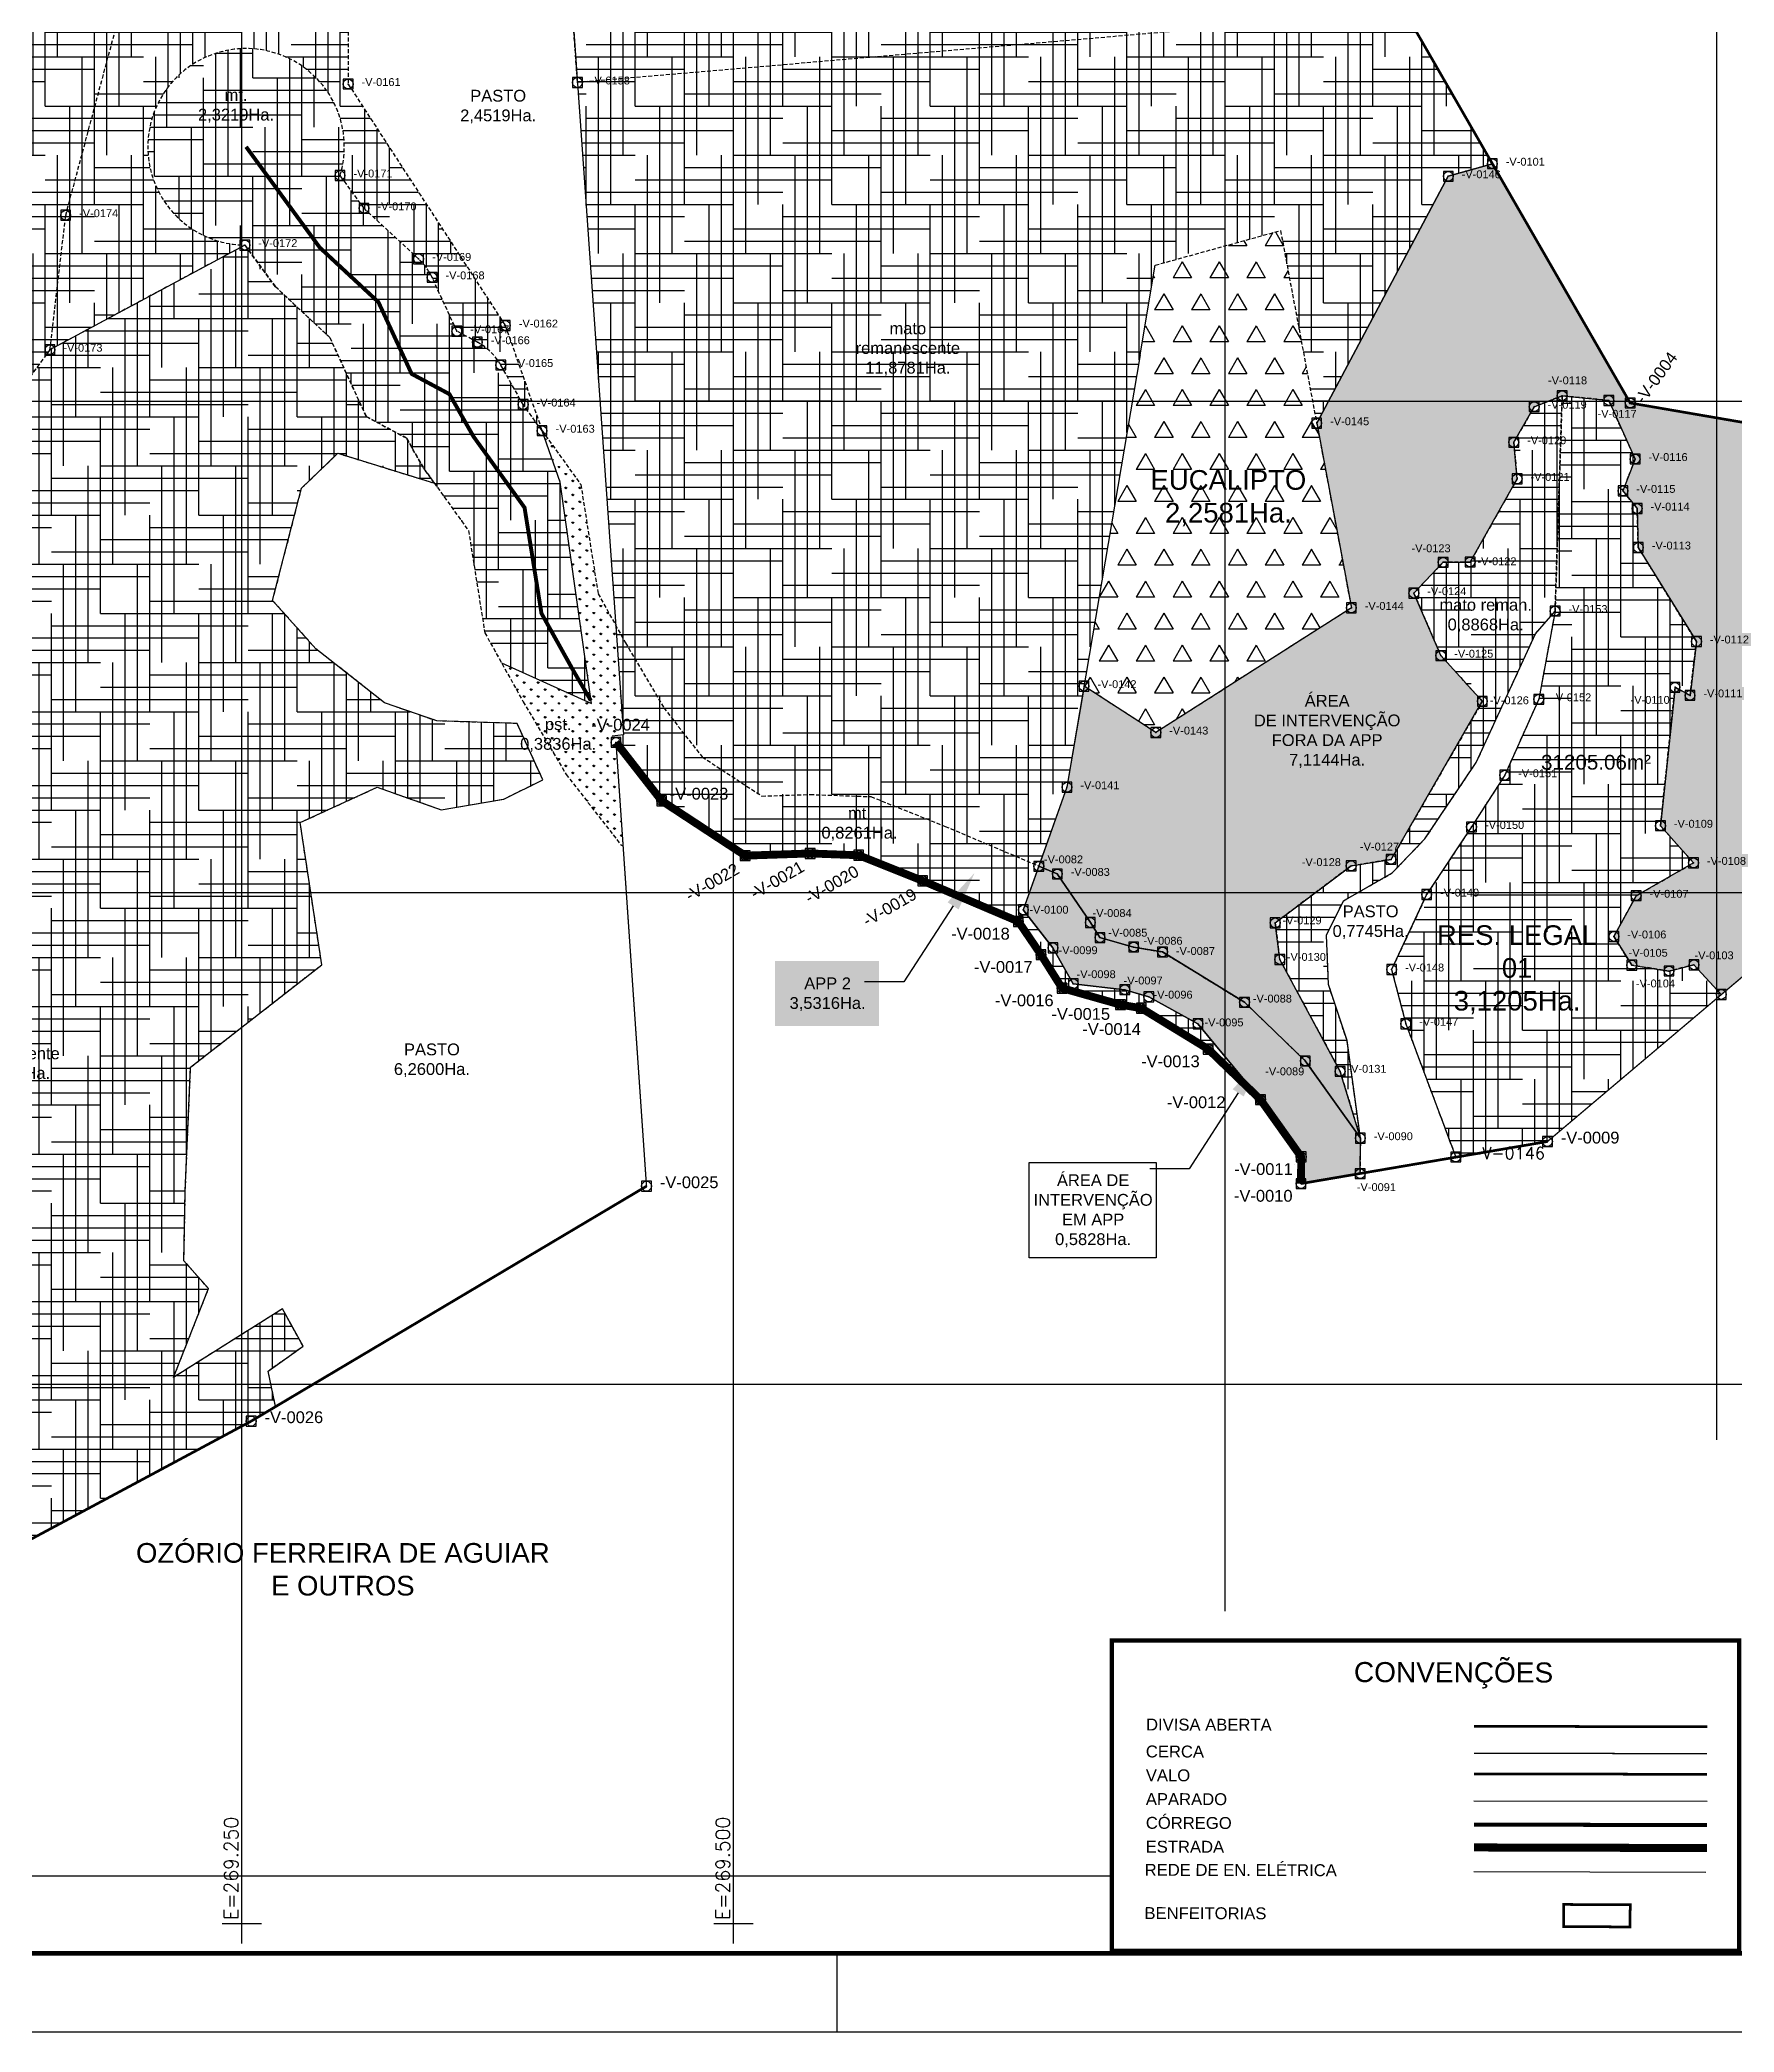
# Model space of a CAD drawing. Extents: x 268713 to 273051, y 7697670 to 7699350.
# Drawn here: x 269147 to 270009, y 7697670 to 7698684 of the extents above; entities that cross this region are included whole.
import ezdxf
from ezdxf.enums import TextEntityAlignment as Align

# ---------------------------------------------------------------- set-up
doc = ezdxf.new("R2010")
doc.units = 0
doc.header["$LTSCALE"] = 40
doc.header["$MEASUREMENT"] = 0
doc.header["$PDMODE"] = 96
doc.header["$PDSIZE"] = 5
doc.linetypes.add('HIDDEN', pattern=[0.375, 0.25, -0.125])
doc.linetypes.add('PHANTOM2', pattern=[1.25, 0.625, -0.125, 0.125, -0.125, 0.125, -0.125])
for name, color, linetype in [('01-FOLHA', 1, 'Continuous'), ('05-SELO', 7, 'Continuous'), ('divi', 7, 'Continuous'), ('ESTRDA', 41, 'Continuous'), ('GRADE', 7, 'Continuous'), ('GRADE-EIXO', 9, 'Continuous'), ('PRENCHIMENTO', 254, 'Continuous'), ('PT_TIPO-V', 7, 'Continuous'), ('REDE ELET.', 2, 'Continuous'), ('TRACKLOGS', 7, 'Continuous')]:
    doc.layers.add(name, color=color, linetype=linetype)
doc.layers.add('pena 02', color=1, linetype='Continuous', lineweight=25)
doc.layers.add('pena 04', color=5, linetype='Continuous', lineweight=50)
doc.styles.add('ARIAL', font='arial.ttf')
doc.styles.add('COMPLEX', font='arial.ttf', dxfattribs={"oblique": 9})
doc.styles.add('ROMANS', font='romans.shx')
doc.styles.get("Standard").update_dxf_attribs({"font": 'arial.ttf'})
doc.styles.add('style1', font='arial.ttf')
doc.linetypes.add('AA-TRANS', pattern='A,3,["/",Standard,S=0.2,R=0,X=0,Y=0],-0.133333,["|",Standard,S=0.2,R=0,X=0,Y=0],-1e-05,["|",Standard,S=0.2,R=0,X=0,Y=-0.2],-1e-05,["/",Standard,S=0.2,R=0,X=0,Y=-0.2],-0.133333', length=3.266686)
doc.linetypes.add('CERCA', pattern='A,12.7,-4,["X",Standard,S=2,R=0,X=-2,Y=-1],-4', length=20.7)
doc.linetypes.add('ZIGZAG', pattern='A,0.0001,-0.2,[131,ltypeshp.shx,S=0.2,R=0,X=-0.2,Y=0],-0.4,[131,ltypeshp.shx,S=0.2,R=180,X=0.2,Y=0],-0.2', length=0.8001)

# ---------------------------------------------------------------- blocks, each defined once
blk = doc.blocks.new('A2')
at = {"color": 9}
blk.add_line((210, 10), (210, 0), dxfattribs=at)
blk.add_lwpolyline([(0, 0), (0, 420), (594, 420), (594, 0)], close=True, dxfattribs=at)
at = {"color": 7, "const_width": 0.6}
blk.add_lwpolyline([(25, 10), (25, 410), (584, 410), (584, 10)], close=True, dxfattribs=at)
blk = doc.blocks.new('BL-GRADEI')
at = {"layer": 'GRADE', "color": 8}
for p, q in [((-2.5, 0), (2.5, 0)), ((0, -2.5), (0, 2.5))]:
    blk.add_line(p, q, dxfattribs=at)
at = {"layer": 'GRADE', "color": 8, "style": 'ROMANS'}
blk.add_attdef('E-N', (0.5, 0.5), '', height=1.75, dxfattribs=at)

msp = doc.modelspace()

# ---------------------------------------------------------------- hatches: boundary and pattern name
at = {"layer": 'PRENCHIMENTO', "linetype": 'Continuous', "ltscale": 50}
h = msp.add_hatch(dxfattribs=at)
h.set_pattern_fill('HOUND', color=1, scale=100)
h.paths.add_polyline_path([(269454.9, 7698853.3), (269480.4, 7698900.1), (269538, 7698932.3), (269579.7, 7698952.4), (269626.2, 7698956.1), (269677.8, 7698942.7), (269696.5, 7698949.4), (269653.8, 7699023.5), (269611.1, 7699018.1), (269579.5, 7699025.6), (269553.9, 7699023.4), (269520.5, 7699001.3), (269470.8, 7698971.1), (269411.1, 7698950.1), (269393.4, 7698939.7), (269361.8, 7698899.3), (269329.7, 7698875), (269311.3, 7698867.8), (269258.3, 7698845.1), (269222.9, 7698823.6), (269190.1, 7698803.5), (269145.4, 7698758.6), (269126.7, 7698733.7), (269116.6, 7698707.2), (269113, 7698690.6), (269112.8, 7698658), (269110.3, 7698639.1), (269110.3, 7698612.5), (269105.7, 7698585.2), (269101.4, 7698563.3), (269087.6, 7698509.1), (269075.4, 7698480.7), (269064.4, 7698451.7), (269062.3, 7698430.9), (269062.6, 7698424.5), (269086, 7698436.2), (269152.4, 7698526.1), (269160.4, 7698594.5), (269186.2, 7698690.8), (269222.1, 7698746.8), (269242.5, 7698778.4), (269350.5, 7698808.1), (269416.9, 7698830.6)])
h = msp.add_hatch(dxfattribs=at)
h.set_pattern_fill('HOUND', color=94, scale=100)
h.paths.add_polyline_path([(269696.5, 7698949.4), (269677.8, 7698942.7), (269626.2, 7698956.1), (269579.7, 7698952.4), (269538, 7698932.3), (269480.4, 7698900.1), (269454.9, 7698853.3), (269416.9, 7698830.6), (269350.5, 7698808.1), (269242.5, 7698778.4), (269222.1, 7698746.8), (269186.2, 7698690.8), (269160.4, 7698594.5), (269152.4, 7698526.1), (269251.5, 7698579.3, -3), (269299.9, 7698614.7), (269312.1, 7698598), (269339.8, 7698572.3, -0.097945), (269346.7, 7698562.9), (269359.3, 7698535.5), (269369.7, 7698529.9, -0.141083), (269381.6, 7698518.3), (269393, 7698498.2), (269402.6, 7698484.9), (269383.9, 7698538.4), (269304, 7698661.2), (269303.9, 7698732.9), (269411.6, 7698789), (269420.6, 7698662), (269841.2, 7698698)])
h.paths.add_polyline_path([(269471.7, 7698786.4), (269592.4, 7698786.4), (269592.4, 7698840.4), (269471.7, 7698840.4)], flags=24)
h.paths.add_polyline_path([(269585.5, 7698950.3), (269607.4, 7698950.3), (269607.4, 7698956.5), (269585.5, 7698956.5)], flags=9)
h.paths.add_polyline_path([(269543.8, 7698930.2), (269565.8, 7698930.2), (269565.8, 7698936.3), (269543.8, 7698936.3)], flags=24)
h.paths.add_polyline_path([(269486.2, 7698898), (269508.1, 7698898), (269508.1, 7698904.1), (269486.2, 7698904.1)], flags=24)
h.paths.add_polyline_path([(269460.7, 7698851.2), (269482.7, 7698851.2), (269482.7, 7698857.3), (269460.7, 7698857.3)], flags=24)
h.paths.add_polyline_path([(269422.7, 7698828.5), (269444.7, 7698828.5), (269444.7, 7698834.6), (269422.7, 7698834.6)], flags=24)
h.paths.add_polyline_path([(269356.2, 7698806), (269378.2, 7698806), (269378.2, 7698812.2), (269356.2, 7698812.2)], flags=24)
h.paths.add_polyline_path([(269248.3, 7698776.3), (269270.2, 7698776.3), (269270.2, 7698782.4), (269248.3, 7698782.4)], flags=24)
h.paths.add_polyline_path([(269227.9, 7698744.7), (269249.9, 7698744.7), (269249.9, 7698750.9), (269227.9, 7698750.9)], flags=24)
h.paths.add_polyline_path([(269192, 7698688.7), (269213.9, 7698688.7), (269213.9, 7698694.8), (269192, 7698694.8)], flags=24)
h.paths.add_polyline_path([(269166.1, 7698592.5), (269188.1, 7698592.5), (269188.1, 7698598.6), (269166.1, 7698598.6)], flags=24)
h.paths.add_polyline_path([(269305.7, 7698612.6), (269327.6, 7698612.6), (269327.6, 7698618.7), (269305.7, 7698618.7)], flags=24)
h.paths.add_polyline_path([(269317.9, 7698595.9), (269339.8, 7698595.9), (269339.8, 7698602.1), (269317.9, 7698602.1)], flags=24)
h.paths.add_polyline_path([(269345.6, 7698570.2), (269367.6, 7698570.2), (269367.6, 7698576.3), (269345.6, 7698576.3)], flags=24)
h.paths.add_polyline_path([(269352.5, 7698560.8), (269374.4, 7698560.8), (269374.4, 7698566.9), (269352.5, 7698566.9)], flags=24)
h.paths.add_polyline_path([(269365.1, 7698533.4), (269387, 7698533.4), (269387, 7698539.5), (269365.1, 7698539.5)], flags=24)
h.paths.add_polyline_path([(269375.5, 7698527.8), (269397.4, 7698527.8), (269397.4, 7698534), (269375.5, 7698534)], flags=24)
h.paths.add_polyline_path([(269387.4, 7698516.2), (269409.3, 7698516.2), (269409.3, 7698522.4), (269387.4, 7698522.4)], flags=24)
h.paths.add_polyline_path([(269417.4, 7698787), (269439.3, 7698787), (269439.3, 7698793.1), (269417.4, 7698793.1)], flags=24)
h.paths.add_polyline_path([(269426.3, 7698659.9), (269448.3, 7698659.9), (269448.3, 7698666), (269426.3, 7698666)], flags=25)
h.paths.add_polyline_path([(269683.6, 7698940.6), (269705.5, 7698940.6), (269705.5, 7698946.7), (269683.6, 7698946.7)], flags=24)
h = msp.add_hatch(dxfattribs=at)
h.set_pattern_fill('HOUND', color=70, scale=100)
h.paths.add_polyline_path([(269863.4, 7698614.3), (269885.8, 7698620.7), (269841.3, 7698698), (269420.6, 7698662), (269440.1, 7698385.8), (269445, 7698377), (269464.5, 7698344), (269484, 7698319), (269514.4, 7698299.1), (269538.9, 7698299.9), (269569.8, 7698298.8), (269607.6, 7698283.7), (269655.2, 7698263.4), (269669.5, 7698303.6), (269706.7, 7698523.5), (269714.4, 7698569.1), (269778.1, 7698586.7), (269796.5, 7698488.7)])
h.paths.add_polyline_path([(269560.4, 7698510.7), (269616.6, 7698510.7), (269616.6, 7698543.1), (269560.4, 7698543.1)], flags=24)
h.paths.add_polyline_path([(269426.3, 7698659.9), (269448.3, 7698659.9), (269448.3, 7698666), (269426.3, 7698666)], flags=24)
h.paths.add_polyline_path([(269869.2, 7698612.2), (269891.1, 7698612.2), (269891.1, 7698618.3), (269869.2, 7698618.3)], flags=9)
h.paths.add_polyline_path([(269445.5, 7698323.7), (269478.4, 7698323.7), (269478.4, 7698332.9), (269445.5, 7698332.9)], flags=25)
h = msp.add_hatch(dxfattribs=at)
h.set_pattern_fill('HOUND', color=1, scale=100)
h.set_pattern_definition([(0, (805.512, 114.3086), (25, 6.25), [100, -50]), (90, (805.512, 114.3086), (-6.25, -25), [100, -50])])
h.paths.add_polyline_path([(269251.5, 7698579.3), (269267.1, 7698558), (269294.7, 7698532.3), (269313.2, 7698492.1), (269333.7, 7698481.1), (269342.4, 7698465.8), (269365.2, 7698434.1), (269373.5, 7698382.1), (269382, 7698366.8), (269427.7, 7698346.1), (269411.8, 7698458.7), (269402.6, 7698484.9), (269393, 7698498.2), (269381.6, 7698518.3, 0.141083), (269369.7, 7698529.9), (269359.3, 7698535.5), (269346.7, 7698562.9, 0.097945), (269339.8, 7698572.3), (269312.1, 7698598), (269299.9, 7698614.7, 3)])
h.paths.add_polyline_path([(269226.4, 7698639.4), (269268, 7698639.4), (269268, 7698661.8), (269226.4, 7698661.8)], flags=24)
h.paths.add_polyline_path([(269257.3, 7698577.2), (269279.2, 7698577.2), (269279.2, 7698583.3), (269257.3, 7698583.3)], flags=24)
h = msp.add_hatch(color=253, dxfattribs=at)
h.dxf.hatch_style = 1
h.paths.add_polyline_path([(270029.7, 7698486.3), (269955.9, 7698499), (269885.8, 7698620.7), (269863.4, 7698614.3), (269796.5, 7698488.7), (269814.1, 7698394.8), (269714.7, 7698331.4), (269678.2, 7698355), (269669.5, 7698303.6), (269655.2, 7698263.4), (269664.6, 7698259.5), (269681.4, 7698234.8), (269686.3, 7698227.1), (269703.4, 7698222.3), (269718.1, 7698219.8), (269759.8, 7698194.2), (269790.7, 7698164.4), (269818.7, 7698125.1), (269808.4, 7698159.1), (269777.7, 7698216), (269775.4, 7698234.6), (269814, 7698263.6), (269834.3, 7698266.9), (269880.7, 7698347.3), (269859.6, 7698370.5), (269845.9, 7698402.3), (269860.8, 7698418), (269874.5, 7698418.1), (269898.4, 7698460.4), (269896.7, 7698479), (269907.1, 7698497.1), (269921.3, 7698502.7), (269945, 7698500.3), (269958.4, 7698470.5), (269952.2, 7698454.3), (269959.4, 7698445.3), (269960, 7698425.5), (269989.6, 7698377.7), (269986.3, 7698350.3), (269978.7, 7698354.4), (269971.3, 7698284), (269988.1, 7698265.1), (269958.9, 7698248.4), (269947.6, 7698227.7), (269956.7, 7698213.1), (269975.6, 7698210.1), (269988.3, 7698213.3), (270002.2, 7698198.2), (270081.1, 7698264.8), (270056.6, 7698322.9), (270091, 7698360)])
h.paths.add_polyline_path([(269790.7, 7698164.4), (269759.8, 7698194.2), (269718.1, 7698219.8), (269703.4, 7698222.3), (269686.3, 7698227.1), (269681.4, 7698234.8), (269664.6, 7698259.5), (269655.2, 7698263.4), (269647.3, 7698241.2), (269662.4, 7698221.9), (269672.7, 7698203.6), (269698.9, 7698200.6), (269711.1, 7698197), (269736.1, 7698183.3), (269767.9, 7698144.7), (269788.6, 7698115.6), (269788.5, 7698102), (269818.6, 7698107.1), (269818.7, 7698125.1)])
h = msp.add_hatch(dxfattribs=at)
h.set_pattern_fill('TRIANG', color=70, scale=50, angle=180)
h.paths.add_polyline_path([(269778.1, 7698586.7), (269714.4, 7698569.1), (269706.7, 7698523.5), (269678.2, 7698355), (269714.7, 7698331.4), (269814.1, 7698394.8)])
h.paths.add_polyline_path([(269709.2, 7698432.7), (269793.4, 7698432.7), (269793.4, 7698470), (269709.2, 7698470)], flags=24)
h.paths.add_polyline_path([(269684, 7698352.9), (269705.9, 7698352.9), (269705.9, 7698359), (269684, 7698359)], flags=24)
h = msp.add_hatch(dxfattribs=at)
h.set_pattern_fill('HOUND', color=70, scale=100)
h.set_pattern_definition([(0, (28.0855, 1841.984), (25, 6.25), [100, -50]), (90, (28.0855, 1841.984), (-6.25, -25), [100, -50])])
h.paths.add_polyline_path([(269318.8, 7698303.6), (269351.3, 7698292.1), (269383.1, 7698297.5), (269403, 7698307.4), (269389.9, 7698336), (269349.1, 7698337.3), (269322.5, 7698346.5), (269287.6, 7698374), (269265.6, 7698398.6), (269280.3, 7698455.6), (269298.8, 7698473.4), (269347.9, 7698458.2), (269342.4, 7698465.8), (269333.7, 7698481.1), (269313.2, 7698492.1), (269294.7, 7698532.3), (269267.1, 7698558), (269251.5, 7698579.3), (269152.4, 7698526.1), (269086, 7698436.2), (269062.6, 7698424.5), (269063.6, 7698404.4), (269063.6, 7698365.3), (269063.8, 7698328.3), (269034.3, 7698281.8), (268987.8, 7698237.8), (269038, 7698176.6), (269031.3, 7698159.7), (269002.3, 7698114.6), (268945.9, 7698061.3), (268907.1, 7698024.4), (268874.1, 7697998.6), (268890.4, 7697989.2), (268904.8, 7697979.8), (268915, 7697970.3), (268919.5, 7697969.8), (268933.9, 7697968.2), (268957.7, 7697960.8), (268968, 7697951.2), (268973, 7697950.1), (268974.3, 7697950.3), (268991.8, 7697953.4), (269015.4, 7697939.9), (269020.3, 7697926.1), (269024.5, 7697925.1), (269039.1, 7697918.7), (269048.8, 7697910.6), (269057.6, 7697905), (269067.3, 7697896.8), (269076.9, 7697885.9), (269254.7, 7697981.2), (269267.1, 7697988.6), (269263.3, 7698006.7), (269281.1, 7698019.3), (269270.6, 7698038.3), (269215.2, 7698003.4), (269233, 7698048.6), (269220.5, 7698062.8), (269221.2, 7698098.3), (269223.9, 7698161.2), (269290.6, 7698213.3), (269279.6, 7698285.6)])
h.paths.add_polyline_path([(269101.7, 7698149.1), (269157.8, 7698149.1), (269157.8, 7698181.4), (269101.7, 7698181.4)], flags=24)
h.paths.add_polyline_path([(269158.2, 7698524), (269180.1, 7698524), (269180.1, 7698530.1), (269158.2, 7698530.1)], flags=24)
h = msp.add_hatch(dxfattribs=at)
h.set_pattern_fill('HOUND', color=70, scale=100)
h.paths.add_polyline_path([(269921.3, 7698502.7), (269907.1, 7698497.1), (269896.7, 7698479), (269898.4, 7698460.4), (269874.5, 7698418.1), (269860.8, 7698418), (269845.9, 7698402.3), (269859.6, 7698370.5), (269880.7, 7698347.3), (269834.3, 7698266.9), (269814, 7698263.6), (269775.4, 7698234.6), (269777.7, 7698216), (269808.4, 7698159.1), (269818.7, 7698125.1), (269811.9, 7698174.7), (269802.5, 7698203.2), (269801.5, 7698228.4), (269810.1, 7698245.8), (269834.9, 7698260), (269851.5, 7698277.3), (269877.6, 7698316.2), (269907.7, 7698381.6), (269917.7, 7698393.2)])
h.paths.add_polyline_path([(269780.3, 7698214.2), (269802.2, 7698214.2), (269802.2, 7698220.3), (269780.3, 7698220.3)], flags=24)
h.paths.add_polyline_path([(269778.1, 7698232.8), (269800, 7698232.8), (269800, 7698238.9), (269778.1, 7698238.9)], flags=24)
h.paths.add_polyline_path([(269818.6, 7698270.9), (269840.5, 7698270.9), (269840.5, 7698277), (269818.6, 7698277)], flags=25)
h.paths.add_polyline_path([(269886.5, 7698345.2), (269908.4, 7698345.2), (269908.4, 7698351.3), (269886.5, 7698351.3)], flags=24)
h.paths.add_polyline_path([(269865.3, 7698368.5), (269887.3, 7698368.5), (269887.3, 7698374.6), (269865.3, 7698374.6)], flags=24)
h.paths.add_polyline_path([(269851.7, 7698400.2), (269873.6, 7698400.2), (269873.6, 7698406.3), (269851.7, 7698406.3)], flags=24)
h.paths.add_polyline_path([(269866.6, 7698415.9), (269888.5, 7698415.9), (269888.5, 7698422), (269866.6, 7698422)], flags=24)
h.paths.add_polyline_path([(269880.3, 7698416), (269902.2, 7698416), (269902.2, 7698422.1), (269880.3, 7698422.1)], flags=24)
h.paths.add_polyline_path([(269904.2, 7698458.3), (269926.1, 7698458.3), (269926.1, 7698464.5), (269904.2, 7698464.5)], flags=9)
h.paths.add_polyline_path([(269902.5, 7698476.9), (269924.4, 7698476.9), (269924.4, 7698483), (269902.5, 7698483)], flags=9)
h.paths.add_polyline_path([(269912.9, 7698495), (269934.8, 7698495), (269934.8, 7698501.1), (269912.9, 7698501.1)], flags=9)
h.paths.add_polyline_path([(269857.4, 7698380.1), (269907.5, 7698380.1), (269907.5, 7698402.4), (269857.4, 7698402.4)], flags=24)
h = msp.add_hatch(dxfattribs=at)
h.set_pattern_fill('HOUND', color=94, scale=100)
h.set_pattern_definition([(0, (-498.84, 980.1017), (25, 6.25), [100, -50]), (90, (-498.84, 980.1017), (-6.25, -25), [100, -50])])
h.paths.add_polyline_path([(269978.7, 7698354.4), (269986.3, 7698350.3), (269989.6, 7698377.7), (269960, 7698425.5), (269959.4, 7698445.3), (269952.2, 7698454.3), (269958.4, 7698470.5), (269945, 7698500.3), (269921.3, 7698502.7), (269917.7, 7698393.2), (269909.4, 7698348.3), (269892.1, 7698309.7), (269875.2, 7698283.4), (269852.4, 7698249), (269834.6, 7698210.9), (269841.8, 7698183.3), (269867.2, 7698115.5), (269913.8, 7698123.4), (270002.2, 7698198.2), (269988.3, 7698213.3), (269975.6, 7698210.1), (269956.7, 7698213.1), (269947.6, 7698227.7), (269958.9, 7698248.4), (269988.1, 7698265.1), (269971.3, 7698284)])
h.paths.add_polyline_path([(269854.8, 7698184.5), (269941.4, 7698184.5), (269941.4, 7698238.6), (269854.8, 7698238.6)], flags=24)
h.paths.add_polyline_path([(269923.5, 7698391.1), (269945.4, 7698391.1), (269945.4, 7698397.3), (269923.5, 7698397.3)], flags=24)
h.paths.add_polyline_path([(269915.2, 7698346.2), (269937.1, 7698346.2), (269937.1, 7698352.4), (269915.2, 7698352.4)], flags=24)
h.paths.add_polyline_path([(269897.9, 7698307.7), (269919.8, 7698307.7), (269919.8, 7698313.8), (269897.9, 7698313.8)], flags=24)
h.paths.add_polyline_path([(269881, 7698281.4), (269903, 7698281.4), (269903, 7698287.5), (269881, 7698287.5)], flags=24)
h.paths.add_polyline_path([(269858.2, 7698246.9), (269880.1, 7698246.9), (269880.1, 7698253), (269858.2, 7698253)], flags=24)
h.paths.add_polyline_path([(269840.4, 7698208.8), (269862.3, 7698208.8), (269862.3, 7698214.9), (269840.4, 7698214.9)], flags=24)
h.paths.add_polyline_path([(269847.6, 7698181.2), (269869.5, 7698181.2), (269869.5, 7698187.3), (269847.6, 7698187.3)], flags=24)
h.paths.add_polyline_path([(269873.6, 7698113), (269917.5, 7698113), (269917.5, 7698122), (269873.6, 7698122)], flags=9)
h.paths.add_polyline_path([(269904.2, 7698458.3), (269926.1, 7698458.3), (269926.1, 7698464.5), (269904.2, 7698464.5)], flags=25)
h.paths.add_polyline_path([(269902.5, 7698476.9), (269924.4, 7698476.9), (269924.4, 7698483), (269902.5, 7698483)], flags=25)
h.paths.add_polyline_path([(269912.9, 7698495), (269934.8, 7698495), (269934.8, 7698501.1), (269912.9, 7698501.1)], flags=25)
h.paths.add_polyline_path([(269938.3, 7698490.4), (269960.2, 7698490.4), (269960.2, 7698496.6), (269938.3, 7698496.6)], flags=24)
h.paths.add_polyline_path([(269955.1, 7698344.9), (269977, 7698344.9), (269977, 7698351), (269955.1, 7698351)], flags=24)
h.paths.add_polyline_path([(269957.7, 7698200.7), (269979.7, 7698200.7), (269979.7, 7698206.8), (269957.7, 7698206.8)], flags=24)
h = msp.add_hatch(dxfattribs=at)
h.set_pattern_fill('GRASS', color=1, scale=5)
h.set_pattern_definition([(90, (0, 0), (-3.535533905, 3.535533905), [0.9375, -6.133567815]), (45, (0, 0), (-3.535533906, 3.535533906), [0.9375, -4.0625]), (135, (0, 0), (-3.535533906, -3.535533906), [0.9375, -4.0625])])
h.paths.add_polyline_path([(269440.1, 7698385.8), (269431.1, 7698402), (269422.3, 7698457.5), (269402.6, 7698484.9), (269411.8, 7698458.7), (269427.7, 7698346.1), (269382, 7698366.8), (269393, 7698347.1), (269414.9, 7698310.1), (269442.7, 7698274.3), (269443.9, 7698273.6), (269440.2, 7698326.4), (269439.7, 7698327.1), (269438.2, 7698329.6), (269444, 7698330.2)])
h.paths.add_polyline_path([(269390.1, 7698319.4), (269431.8, 7698319.4), (269431.8, 7698341.8), (269390.1, 7698341.8)], flags=25)
h.paths.add_polyline_path([(269426.1, 7698330.8), (269458.9, 7698330.8), (269458.9, 7698339.9), (269426.1, 7698339.9)], flags=9)
at = {"layer": 'PRENCHIMENTO', "linetype": 'HIDDEN', "ltscale": 50}
h = msp.add_hatch(dxfattribs=at)
h.set_pattern_fill('HOUND', color=1, scale=100)
h.paths.add_polyline_path([(269607.6, 7698283.7), (269569.8, 7698298.8), (269538.9, 7698299.9), (269514.4, 7698299.1), (269484, 7698319), (269464.5, 7698344), (269445, 7698377), (269440.1, 7698385.8), (269444, 7698330.2), (269438.2, 7698329.6), (269439.7, 7698327.1), (269463.4, 7698296.7), (269505.9, 7698268.8), (269538.9, 7698269.9), (269563.6, 7698269), (269596.1, 7698256), (269644.8, 7698235.3), (269656.3, 7698218.4), (269667, 7698201.4), (269696.7, 7698193), (269707.3, 7698191.2), (269741.3, 7698170.4), (269767.9, 7698144.7), (269736.1, 7698183.3), (269711.1, 7698197), (269698.9, 7698200.6), (269672.7, 7698203.6), (269662.4, 7698221.9), (269647.3, 7698241.2), (269655.2, 7698263.4)])
h.paths.add_polyline_path([(269543.3, 7698274.2), (269585, 7698274.2), (269585, 7698296.6), (269543.3, 7698296.6)], flags=24)
h.paths.add_polyline_path([(269426.1, 7698330.8), (269458.9, 7698330.8), (269458.9, 7698339.9), (269426.1, 7698339.9)], flags=9)
h.paths.add_polyline_path([(269465.9, 7698295.7), (269498.8, 7698295.7), (269498.8, 7698304.9), (269465.9, 7698304.9)], flags=24)
h = msp.add_hatch(color=8, dxfattribs=at)
h.dxf.hatch_style = 1
h.paths.add_polyline_path([(269521.1, 7698182.1), (269574, 7698182.1), (269574, 7698215.2), (269521.1, 7698215.2)])

# ---------------------------------------------------------------- linework, layer by layer
at = {"color": 9, "linetype": 'Continuous', "ltscale": 50}
msp.add_line((269299.9, 7698614.7), (269299.9, 7698614.7), dxfattribs=at)
at = {"color": 5, "linetype": 'HIDDEN', "const_width": 1.36}
for points in [[(270029.7, 7698486.3), (269955.9, 7698499), (269653.8, 7699023.5)], [(269788.5, 7698102), (269913.8, 7698123.4)], [(269455.7, 7698100.7), (269254.7, 7697981.2), (269049.8, 7697871.3)], [(269876.5, 7697826), (269995.1, 7697825.8)]]:
    msp.add_lwpolyline(points, dxfattribs=at)
at = {"color": 9, "linetype": 'Continuous', "ltscale": 50}
for points in [[(269885.8, 7698620.7), (269863.4, 7698614.3), (269796.5, 7698488.7), (269814.1, 7698394.8), (269714.7, 7698331.4), (269678.2, 7698355), (269669.5, 7698303.6), (269655.2, 7698263.4), (269664.6, 7698259.5), (269681.4, 7698234.8), (269686.3, 7698227.1), (269703.4, 7698222.3), (269718.1, 7698219.8), (269759.8, 7698194.2), (269790.7, 7698164.4), (269818.7, 7698125.1), (269808.4, 7698159.1), (269777.7, 7698216), (269775.4, 7698234.6), (269814, 7698263.6), (269834.3, 7698266.9), (269880.7, 7698347.3), (269859.6, 7698370.5), (269845.9, 7698402.3), (269860.8, 7698418), (269874.5, 7698418.1), (269898.4, 7698460.4), (269896.7, 7698479), (269907.1, 7698497.1), (269921.3, 7698502.7), (269945, 7698500.3), (269958.4, 7698470.5), (269952.2, 7698454.3), (269959.4, 7698445.3), (269960, 7698425.5), (269989.6, 7698377.7), (269986.3, 7698350.3), (269978.7, 7698354.4), (269971.3, 7698284), (269988.1, 7698265.1), (269958.9, 7698248.4), (269947.6, 7698227.7), (269956.7, 7698213.1), (269975.6, 7698210.1), (269988.3, 7698213.3), (270002.2, 7698198.2)], [(269790.7, 7698164.4), (269759.8, 7698194.2), (269718.1, 7698219.8), (269703.4, 7698222.3), (269686.3, 7698227.1), (269681.4, 7698234.8), (269664.6, 7698259.5), (269655.2, 7698263.4), (269647.3, 7698241.2), (269662.4, 7698221.9), (269672.7, 7698203.6), (269698.9, 7698200.6), (269711.1, 7698197), (269736.1, 7698183.3), (269767.9, 7698144.7)], [(269818.6, 7698107.1), (269818.7, 7698125.1), (269790.7, 7698164.4)]]:
    msp.add_lwpolyline(points, dxfattribs=at)
at = {"color": 2, "linetype": 'Continuous', "ltscale": 50}
msp.add_lwpolyline([(269251.5, 7698579.3), (269152.4, 7698526.1)], dxfattribs=at)
at = {"color": 70, "linetype": 'Continuous', "ltscale": 50}
msp.add_lwpolyline([(269706.7, 7698523.5), (269714.4, 7698569.1)], dxfattribs=at)
at = {"linetype": 'Continuous'}
for points in [[(269706.7, 7698523.5), (269669.5, 7698303.6), (269647.3, 7698241.2)], [(269785.4, 7698111.6), (269785.4, 7698111.6)]]:
    msp.add_lwpolyline(points, dxfattribs=at)
at = {"color": 3, "linetype": 'Continuous', "ltscale": 50}
for points in [[(269382, 7698366.8), (269427.7, 7698346.1), (269411.8, 7698458.7), (269402.6, 7698484.9)], [(269267.1, 7697988.6), (269263.3, 7698006.7), (269281.1, 7698019.3), (269270.6, 7698038.3), (269215.2, 7698003.4), (269233, 7698048.6), (269220.5, 7698062.8), (269221.2, 7698098.3), (269223.9, 7698161.2), (269290.6, 7698213.3), (269279.6, 7698285.6), (269318.8, 7698303.6), (269351.3, 7698292.1), (269383.1, 7698297.5), (269403, 7698307.4), (269389.9, 7698336), (269349.1, 7698337.3), (269322.5, 7698346.5), (269287.6, 7698374), (269265.6, 7698398.6), (269280.3, 7698455.6), (269298.8, 7698473.4), (269347.9, 7698458.2)]]:
    msp.add_lwpolyline(points, dxfattribs=at)
at = {"linetype": 'Continuous', "ltscale": 50}
for points in [[(269611.6, 7698243.2), (269586.6, 7698204.7), (269566.6, 7698204.7)], [(269756.6, 7698148.2), (269731.7, 7698109.6), (269711.7, 7698109.6)]]:
    msp.add_lwpolyline(points, dxfattribs=at)
at = {"color": 3, "linetype": 'Continuous'}
msp.add_lwpolyline([(269767.9, 7698144.7), (269736.1, 7698183.3), (269711.1, 7698197), (269698.9, 7698200.6), (269672.7, 7698203.6), (269662.4, 7698221.9), (269647.3, 7698241.2), (269647.3, 7698241.2)], dxfattribs=at)
at = {"color": 6, "linetype": 'Continuous', "ltscale": 50}
msp.add_lwpolyline([(269650.3, 7698112.7), (269714.8, 7698112.7), (269714.8, 7698064.3), (269650.3, 7698064.3)], close=True, dxfattribs=at)
at = {"color": 5, "linetype": 'PHANTOM2', "const_width": 1.36}
msp.add_lwpolyline([(269876.5, 7697801.8), (269995, 7697801.6)], dxfattribs=at)
at = {"linetype": 'ZIGZAG', "ltscale": 0.3}
msp.add_lwpolyline([(269876.4, 7697788.1), (269995, 7697787.9)], dxfattribs=at)
at = {"color": 4, "linetype": 'Continuous', "const_width": 2.04}
msp.add_lwpolyline([(269876.4, 7697776), (269994.9, 7697775.8)], dxfattribs=at)
at = {"color": 9, "linetype": 'Continuous', "ltscale": 50}
msp.add_point((269767.9, 7698144.7), dxfattribs=at)
at = {"linetype": 'Continuous', "ltscale": 50}
for points in [[(269608.8, 7698245.1), (269622.5, 7698260), (269614.4, 7698241.4)], [(269753.8, 7698150), (269767.5, 7698164.9), (269759.4, 7698146.3)]]:
    msp.add_solid(points, dxfattribs=at)
at = {"layer": '01-FOLHA', "const_width": 2.16}
msp.add_lwpolyline([(269692.3, 7697869.6), (270011.3, 7697869.6), (270011.3, 7697711.8), (269692.3, 7697711.8)], close=True, dxfattribs=at)
at = {"layer": 'ESTRDA', "const_width": 4.08}
msp.add_lwpolyline([(269876.4, 7697764.4), (269994.9, 7697764.1)], dxfattribs=at)
at = {"layer": 'GRADE-EIXO', "linetype": 'Continuous', "ltscale": 50}
for p, q in [((269250, 7697725.5), (269250, 7699277.2)), ((269500, 7697725.5), (269500, 7699277.2)), ((269750, 7697884.6), (269750, 7699277.2)), ((270000, 7697971.7), (270000, 7699277.2)), ((268827.5, 7698500), (270362.9, 7698500)), ((268827.5, 7698250), (270362.9, 7698250)), ((268827.5, 7698000), (270362.9, 7698000)), ((268827.5, 7697750), (269692.3, 7697750))]:
    msp.add_line(p, q, dxfattribs=at)
at = {"layer": 'pena 02', "linetype": 'CERCA', "ltscale": 0.05, "const_width": 0.68}
for points in [[(269913.8, 7698123.4), (270081.1, 7698264.8), (270056.6, 7698322.9), (270091, 7698360), (270029.7, 7698486.3)], [(269455.7, 7698100.7), (269440.2, 7698326.4)], [(269876.5, 7697812.3), (269995, 7697812.1)]]:
    msp.add_lwpolyline(points, dxfattribs=at)
at = {"layer": 'pena 04', "color": 4, "linetype": 'Continuous', "ltscale": 0.25, "const_width": 4}
msp.add_lwpolyline([(269440.2, 7698326.4), (269463.4, 7698296.7), (269505.9, 7698268.8), (269538.9, 7698269.9), (269563.6, 7698269), (269596.1, 7698256), (269644.8, 7698235.3), (269656.3, 7698218.4), (269667, 7698201.4), (269696.7, 7698193), (269707.3, 7698191.2), (269741.3, 7698170.4), (269767.9, 7698144.7), (269788.6, 7698115.6), (269788.5, 7698102)], dxfattribs=at)
at = {"layer": 'PRENCHIMENTO', "color": 6, "linetype": 'Continuous', "const_width": 1.36, "elevation": 0.7}
msp.add_lwpolyline([(269922, 7697735.4), (269955.9, 7697735.3), (269955.8, 7697724), (269922, 7697724.1)], close=True, dxfattribs=at)
at = {"layer": 'PT_TIPO-V', "color": 1}
for p in [(269304, 7698661.2), (269420.6, 7698662), (269299.9, 7698614.7), (269885.8, 7698620.7), (269863.4, 7698614.3), (269160.4, 7698594.5), (269312.1, 7698598), (269251.5, 7698579.3), (269339.8, 7698572.3), (269346.7, 7698562.9), (269359.3, 7698535.5), (269383.9, 7698538.4), (269152.4, 7698526.1), (269369.7, 7698529.9), (269381.6, 7698518.3), (269393, 7698498.2), (269907.1, 7698497.1), (269921.3, 7698502.7), (269945, 7698500.3), (269955.9, 7698499), (269402.6, 7698484.9), (269796.5, 7698488.7), (269896.7, 7698479), (269958.4, 7698470.5), (269898.4, 7698460.4), (269952.2, 7698454.3), (269959.4, 7698445.3), (269960, 7698425.5), (269860.8, 7698418), (269874.5, 7698418.1), (269845.9, 7698402.3), (269814.1, 7698394.8), (269917.7, 7698393.2), (269989.6, 7698377.7), (269859.6, 7698370.5), (269678.2, 7698355), (269978.7, 7698354.4), (269880.7, 7698347.3), (269909.4, 7698348.3), (269986.3, 7698350.3), (269714.7, 7698331.4), (269440.2, 7698326.4), (269669.5, 7698303.6), (269892.1, 7698309.7), (269463.4, 7698296.7), (269875.2, 7698283.4), (269971.3, 7698284), (269505.9, 7698268.8), (269538.9, 7698269.9), (269563.6, 7698269), (269563.6, 7698269), (269655.2, 7698263.4), (269814, 7698263.6), (269834.3, 7698266.9), (269988.1, 7698265.1), (269596.1, 7698256), (269664.6, 7698259.5), (269647.3, 7698241.2), (269852.4, 7698249), (269958.9, 7698248.4), (269644.8, 7698235.3), (269681.4, 7698234.8), (269775.4, 7698234.6), (269662.4, 7698221.9), (269686.3, 7698227.1), (269703.4, 7698222.3), (269718.1, 7698219.8), (269947.6, 7698227.7), (269656.3, 7698218.4), (269777.7, 7698216), (269834.6, 7698210.9), (269956.7, 7698213.1), (269975.6, 7698210.1), (269988.3, 7698213.3), (269667, 7698201.4), (269672.7, 7698203.6), (269698.9, 7698200.6), (269696.7, 7698193), (269696.7, 7698193), (269707.3, 7698191.2), (269711.1, 7698197), (269759.8, 7698194.2), (270002.2, 7698198.2), (269736.1, 7698183.3), (269841.8, 7698183.3), (269741.3, 7698170.4), (269818.7, 7698125.1), (269913.8, 7698123.4), (269788.6, 7698115.6), (269867.2, 7698115.5), (269455.7, 7698100.7), (269455.7, 7698100.7), (269788.5, 7698102), (269788.5, 7698102), (269818.6, 7698107.1), (269254.7, 7697981.2)]:
    msp.add_point(p, dxfattribs=at)
at = {"layer": 'PT_TIPO-V'}
for p in [(269304, 7698661.2), (269420.6, 7698662), (269299.9, 7698614.7), (269885.8, 7698620.7), (269863.4, 7698614.3), (269160.4, 7698594.5), (269312.1, 7698598), (269251.5, 7698579.3), (269339.8, 7698572.3), (269346.7, 7698562.9), (269359.3, 7698535.5), (269383.9, 7698538.4), (269152.4, 7698526.1), (269369.7, 7698529.9), (269381.6, 7698518.3), (269393, 7698498.2), (269907.1, 7698497.1), (269921.3, 7698502.7), (269945, 7698500.3), (269955.9, 7698499), (269402.6, 7698484.9), (269796.5, 7698488.7), (269896.7, 7698479), (269958.4, 7698470.5), (269898.4, 7698460.4), (269952.2, 7698454.3), (269959.4, 7698445.3), (269960, 7698425.5), (269860.8, 7698418), (269874.5, 7698418.1), (269845.9, 7698402.3), (269814.1, 7698394.8), (269917.7, 7698393.2), (269989.6, 7698377.7), (269859.6, 7698370.5), (269678.2, 7698355), (269978.7, 7698354.4), (269880.7, 7698347.3), (269909.4, 7698348.3), (269986.3, 7698350.3), (269714.7, 7698331.4), (269440.2, 7698326.4), (269669.5, 7698303.6), (269892.1, 7698309.7), (269463.4, 7698296.7), (269875.2, 7698283.4), (269971.3, 7698284), (269505.9, 7698268.8), (269538.9, 7698269.9), (269655.2, 7698263.4), (269814, 7698263.6), (269834.3, 7698266.9), (269988.1, 7698265.1), (269596.1, 7698256), (269664.6, 7698259.5), (269647.3, 7698241.2), (269852.4, 7698249), (269958.9, 7698248.4), (269644.8, 7698235.3), (269681.4, 7698234.8), (269775.4, 7698234.6), (269662.4, 7698221.9), (269686.3, 7698227.1), (269703.4, 7698222.3), (269718.1, 7698219.8), (269947.6, 7698227.7), (269656.3, 7698218.4), (269777.7, 7698216), (269834.6, 7698210.9), (269956.7, 7698213.1), (269975.6, 7698210.1), (269988.3, 7698213.3), (269667, 7698201.4), (269672.7, 7698203.6), (269698.9, 7698200.6), (269707.3, 7698191.2), (269711.1, 7698197), (269759.8, 7698194.2), (270002.2, 7698198.2), (269736.1, 7698183.3), (269841.8, 7698183.3), (269741.3, 7698170.4), (269790.7, 7698164.4), (269808.4, 7698159.1), (269818.7, 7698125.1), (269913.8, 7698123.4), (269788.6, 7698115.6), (269867.2, 7698115.5), (269818.6, 7698107.1), (269254.7, 7697981.2)]:
    msp.add_point(p, dxfattribs=at)
at = {"layer": 'REDE ELET.', "color": 6, "linetype": 'AA-TRANS', "ltscale": 0.5}
msp.add_lwpolyline([(269876.3, 7697752.1), (269994.4, 7697751.8)], dxfattribs=at)
at = {"layer": 'TRACKLOGS', "color": 4, "linetype": 'HIDDEN', "ltscale": 0.2}
msp.add_lwpolyline([(269841.2, 7698698), (269420.6, 7698662), (269411.6, 7698789), (269303.9, 7698732.9), (269304, 7698661.2), (269383.9, 7698538.4), (269402.6, 7698484.9), (269393, 7698498.2), (269381.6, 7698518.3, 0.141083), (269369.7, 7698529.9), (269359.3, 7698535.5), (269346.7, 7698562.9, 0.097945), (269339.8, 7698572.3), (269312.1, 7698598), (269299.9, 7698614.7, 3), (269251.5, 7698579.3), (269152.4, 7698526.1), (269160.4, 7698594.5), (269186.2, 7698690.8)], format="xyb", dxfattribs=at)
at = {"layer": 'TRACKLOGS', "color": 3}
for points in [[(269411.6, 7698789), (269444, 7698330.2), (269438.2, 7698329.6)], [(269796.5, 7698488.7), (269863.4, 7698614.3), (269885.8, 7698620.7)], [(269818.7, 7698125.1), (269818.7, 7698125.1), (269811.9, 7698174.7), (269802.5, 7698203.2), (269801.5, 7698228.4), (269810.1, 7698245.8), (269834.9, 7698260), (269851.5, 7698277.3), (269877.6, 7698316.2), (269907.7, 7698381.6), (269917.7, 7698393.2), (269909.4, 7698348.3), (269892.1, 7698309.7), (269875.2, 7698283.4), (269852.4, 7698249), (269834.6, 7698210.9), (269841.8, 7698183.3), (269867.2, 7698115.5)]]:
    msp.add_lwpolyline(points, dxfattribs=at)
at = {"layer": 'TRACKLOGS', "color": 4, "const_width": 2}
msp.add_lwpolyline([(269252.1, 7698629.3), (269289.6, 7698578), (269319.4, 7698550.3), (269336.3, 7698513.8), (269355.5, 7698503.5), (269367.7, 7698482), (269393.7, 7698445.8), (269402.3, 7698392), (269419, 7698362), (269427.4, 7698347.7)], dxfattribs=at)
at = {"layer": 'TRACKLOGS', "color": 4, "linetype": 'HIDDEN', "ltscale": 0.2}
for points in [[(269714.4, 7698569.1), (269778.1, 7698586.7), (269814.1, 7698394.8)], [(269290.6, 7698213.3), (269279.6, 7698285.6), (269318.8, 7698303.6), (269351.3, 7698292.1), (269383.1, 7698297.5), (269403, 7698307.4), (269389.9, 7698336), (269349.1, 7698337.3), (269322.5, 7698346.5), (269287.6, 7698374), (269265.6, 7698398.6), (269280.3, 7698455.6), (269298.8, 7698473.4), (269347.9, 7698458.2), (269342.4, 7698465.8), (269333.7, 7698481.1), (269313.2, 7698492.1), (269294.7, 7698532.3), (269267.1, 7698558), (269251.5, 7698579.3), (269152.4, 7698526.1), (269086, 7698436.2), (269062.6, 7698424.5)], [(269251.5, 7698579.3), (269267.1, 7698558), (269294.7, 7698532.3), (269313.2, 7698492.1), (269333.7, 7698481.1), (269342.4, 7698465.8), (269365.2, 7698434.1), (269373.5, 7698382.1), (269393, 7698347.1), (269414.9, 7698310.1), (269442.7, 7698274.3), (269443.8, 7698273.6)], [(270002.2, 7698198.2), (269988.3, 7698213.3), (269975.6, 7698210.1), (269956.7, 7698213.1), (269947.6, 7698227.7), (269958.9, 7698248.4), (269988.1, 7698265.1), (269971.3, 7698284), (269978.7, 7698354.4), (269986.3, 7698350.3), (269989.6, 7698377.7), (269960, 7698425.5), (269959.4, 7698445.3), (269952.2, 7698454.3), (269958.4, 7698470.5), (269945, 7698500.3), (269921.3, 7698502.7), (269917.7, 7698393.2), (269909.4, 7698348.3), (269892.1, 7698309.7)], [(269402.6, 7698484.9), (269422.3, 7698457.5), (269431.1, 7698402), (269445, 7698377), (269464.5, 7698344), (269484, 7698319), (269514.4, 7698299.1), (269538.9, 7698299.9), (269569.8, 7698298.8), (269607.6, 7698283.7), (269664.6, 7698259.5), (269681.4, 7698234.8), (269686.3, 7698227.1), (269703.4, 7698222.3), (269718.1, 7698219.8), (269759.8, 7698194.2), (269790.7, 7698164.4), (269818.7, 7698125.1), (269818.6, 7698107.2)], [(269814.1, 7698394.8), (269714.7, 7698331.4), (269678.2, 7698355)], [(269892.1, 7698309.7), (269875.2, 7698283.4), (269852.4, 7698249), (269834.6, 7698210.9), (269841.8, 7698183.3), (269867.2, 7698115.5)], [(269267.1, 7697988.6), (269263.3, 7698006.7), (269281.1, 7698019.3), (269270.6, 7698038.3), (269215.2, 7698003.4), (269233, 7698048.6), (269220.5, 7698062.8), (269221.2, 7698098.3), (269223.9, 7698161.2), (269290.6, 7698213.3)]]:
    msp.add_lwpolyline(points, dxfattribs=at)
msp.add_lwpolyline([(269921.3, 7698502.7), (269907.1, 7698497.1), (269896.7, 7698479), (269898.4, 7698460.4), (269898.4, 7698460.4), (269898.4, 7698460.4), (269898.4, 7698460.4), (269874.5, 7698418.1), (269860.8, 7698418), (269845.9, 7698402.3), (269859.6, 7698370.5), (269859.6, 7698370.5), (269880.7, 7698347.3), (269880.7, 7698347.3), (269880.7, 7698347.3), (269834.3, 7698266.9), (269834.3, 7698266.9), (269814, 7698263.6), (269814, 7698263.6), (269814, 7698263.6), (269775.4, 7698234.6), (269777.7, 7698216), (269808.4, 7698159.1), (269808.4, 7698159.1), (269808.4, 7698159.1), (269808.4, 7698159.1), (269818.7, 7698125.1), (269818.7, 7698125.1), (269818.7, 7698125.1), (269811.9, 7698174.7), (269802.5, 7698203.2), (269801.5, 7698228.4), (269810.1, 7698245.8), (269834.9, 7698260), (269851.5, 7698277.3), (269877.6, 7698316.2), (269907.7, 7698381.6), (269917.7, 7698393.2)], close=True, dxfattribs=at)

# ---------------------------------------------------------------- block references
at = {"ltscale": 50, "xscale": 4, "yscale": 4, "zscale": 4}
msp.add_blockref('A2', (268712.5, 7697670.5), dxfattribs=at)
at = {"layer": 'GRADE-EIXO', "linetype": 'Continuous', "ltscale": 50, "xscale": 4, "yscale": 4, "zscale": 4, "rotation": 90}
for p, values in [((269250, 7697725.5), {'E-N': 'E=269.250'}), ((269500, 7697725.5), {'E-N': 'E=269.500'})]:
    msp.add_blockref('BL-GRADEI', p, dxfattribs=at).add_auto_attribs(values)

# ---------------------------------------------------------------- texts
at = {"linetype": 'Continuous', "ltscale": 50}
msp.add_text('31205.06m²', height=7.5, dxfattribs=at).set_placement((269938.5, 7698316.3), align=Align.MIDDLE)
at = {"linetype": 'Continuous', "ltscale": 0.25, "attachment_point": 5, "style": 'style1'}
for s, insert, char_height in [('PASTO\\P2,4519Ha.', (269380.3, 7698649.7), 6), ('PASTO\\P0,7745Ha.', (269823.9, 7698234.9), 6), ('\\PRES. LEGAL\\P01\\P3,1205Ha.', (269898.4, 7698219.1), 10), ('PASTO\\P6,2600Ha.', (269346.6, 7698164.7), 6)]:
    msp.add_mtext(s, dxfattribs=dict(at, insert=insert, char_height=char_height))
at = {"color": 1, "linetype": 'Continuous', "ltscale": 0.25, "char_height": 6, "attachment_point": 5, "style": 'style1'}
for s, insert in [('mato\\Premanescente\\P11,8781Ha.', (269588.6, 7698526.4)), ('mato reman.\\P0,8868Ha.', (269882.4, 7698390.8)), ('ÁREA\\PDE INTERVENÇÃO\\PFORA DA APP\\P{\\C256;7,1144Ha.}', (269801.8, 7698332)), ('mato\\Premanescente\\P15,6514Ha.', (269130.8, 7698167.7))]:
    msp.add_mtext(s, dxfattribs=dict(at, insert=insert))
at = {"color": 3, "linetype": 'Continuous', "ltscale": 0.25, "insert": (269547.8, 7698203.3), "char_height": 6, "attachment_point": 5, "style": 'style1'}
msp.add_mtext('\\PAPP 2\\P{\\C256;3,5316Ha.}', dxfattribs=at)
at = {"color": 6, "linetype": 'Continuous', "ltscale": 0.25, "insert": (269682.8, 7698088.2), "char_height": 6, "attachment_point": 5, "style": 'style1'}
msp.add_mtext('{\\C1;ÁREA DE \\PINTERVENÇÃO\\PEM APP\\P\\C256;0,5828Ha.}', dxfattribs=at)
at = {"layer": '05-SELO', "color": 5, "style": 'COMPLEX'}
msp.add_text('CONVENÇÕES', height=10.2, rotation=359.8708, dxfattribs=at).set_placement((269815.4, 7697848.5))
at = {"layer": '05-SELO', "color": 1, "style": 'COMPLEX'}
for s, height, p in [('DIVISA ABERTA', 6.052, (269709.7, 7697823.9)), ('CERCA', 6.05, (269709.6, 7697810.2)), ('VALO', 6.05, (269709.6, 7697798.1)), ('APARADO', 6.05, (269709.6, 7697786)), ('CÓRREGO', 6.05, (269709.6, 7697773.9)), ('ESTRADA', 6.05, (269709.5, 7697761.8)), ('REDE DE EN. ELÉTRICA', 6.052, (269709, 7697750)), ('BENFEITORIAS', 6.052, (269708.9, 7697728))]:
    msp.add_text(s, height=height, rotation=359.8708, dxfattribs=at).set_placement(p)
at = {"layer": 'divi', "color": 3, "linetype": 'Continuous', "ltscale": 0.25, "char_height": 6, "attachment_point": 5, "style": 'style1'}
for s, insert in [('mt.\\P2,3219Ha.', (269247, 7698650.1)), ('pst.\\P0,3836Ha.', (269410.8, 7698330.1)), ('mt.\\P0,8261Ha.', (269564, 7698284.9))]:
    msp.add_mtext(s, dxfattribs=dict(at, insert=insert))
at = {"layer": 'divi', "linetype": 'Continuous', "ltscale": 0.25, "insert": (269751.6, 7698450.6), "char_height": 10, "attachment_point": 5, "style": 'style1'}
msp.add_mtext('EUCALIPTO\\P2,2581Ha.', dxfattribs=at)
at = {"layer": 'pena 02', "color": 5, "linetype": 'Continuous', "ltscale": 0.25, "insert": (269301.3, 7697905.8), "char_height": 10, "attachment_point": 5}
msp.add_mtext('OZÓRIO FERREIRA DE AGUIAR\\PE OUTROS', dxfattribs=at)
at = {"layer": 'PT_TIPO-V', "color": 3, "linetype": 'Continuous', "ltscale": 50, "style": 'ARIAL'}
for s, p in [('-V-0161', (269310.8, 7698660.2)), ('-V-0158', (269427.4, 7698661)), ('-V-0171', (269306.7, 7698613.7)), ('-V-0146', (269870.2, 7698613.3)), ('-V-0101', (269892.6, 7698619.7)), ('-V-0174', (269167.2, 7698593.5)), ('-V-0170', (269318.9, 7698597)), ('-V-0172', (269258.3, 7698578.3)), ('-V-0169', (269346.7, 7698571.3)), ('-V-0168', (269353.5, 7698561.9)), ('-V-0167', (269366.1, 7698534.5)), ('-V-0162', (269390.8, 7698537.4)), ('-V-0173', (269159.2, 7698525.1)), ('-V-0166', (269376.5, 7698528.9)), ('-V-0165', (269388.4, 7698517.3)), ('-V-0118', (269914.1, 7698508.5)), ('-V-0164', (269399.8, 7698497.2)), ('-V-0119', (269913.9, 7698496.1)), ('-V-0117', (269939.3, 7698491.5)), ('-V-0163', (269409.5, 7698483.9)), ('-V-0145', (269803.3, 7698487.7)), ('-V-0120', (269903.5, 7698478)), ('-V-0116', (269965.2, 7698469.5)), ('-V-0121', (269905.2, 7698459.4)), ('-V-0115', (269959, 7698453.3)), ('-V-0114', (269966.2, 7698444.3)), ('-V-0123', (269844.7, 7698423.1)), ('-V-0113', (269966.9, 7698424.5)), ('-V-0122', (269878.2, 7698416.5)), ('-V-0124', (269852.7, 7698401.3)), ('-V-0144', (269820.9, 7698393.8)), ('-V-0112', (269996.4, 7698376.7)), ('-V-0125', (269866.4, 7698369.5)), ('-V-0142', (269685, 7698354)), ('-V-0126', (269884.5, 7698345.8)), ('-V-0110', (269956.1, 7698346)), ('-V-0111', (269993.1, 7698349.3)), ('-V-0143', (269721.5, 7698330.4)), ('-V-0141', (269676.3, 7698302.6)), ('-V-0109', (269978.1, 7698283)), ('-V-0127', (269818.5, 7698271.4)), ('-V-0128', (269788.9, 7698263.5)), ('-V-0108', (269994.9, 7698264.1)), ('-V-0107', (269965.7, 7698247.4)), ('-V-0129', (269779.1, 7698233.9)), ('-V-0106', (269954.4, 7698226.7)), ('-V-0130', (269781.3, 7698215.3)), ('-V-0105', (269955.1, 7698217.4)), ('-V-0103', (269988.6, 7698216.1)), ('-V-0104', (269958.8, 7698201.8)), ('-V-0131', (269812.1, 7698158.4))]:
    msp.add_text(s, height=4, dxfattribs=at).set_placement(p)
at = {"layer": 'PT_TIPO-V', "color": 7, "linetype": 'Continuous', "ltscale": 50, "style": 'ARIAL'}
for s, rotation, p in [('-V-0004', 53.8303, (269962.7, 7698498.1)), ('-V-0022', 29.8959, (269477.7, 7698245.3)), ('-V-0021', 29.8959, (269510.7, 7698246.4)), ('-V-0019', 29.8959, (269567.9, 7698232.5))]:
    msp.add_text(s, height=6, rotation=rotation, dxfattribs=at).set_placement(p)
at = {"layer": 'PT_TIPO-V', "color": 6, "linetype": 'Continuous', "ltscale": 50, "style": 'ARIAL'}
for s, p in [('-V-0153', (269924.5, 7698392.2)), ('-V-0152', (269916.2, 7698347.3)), ('-V-0151', (269898.9, 7698308.7)), ('-V-0150', (269882.1, 7698282.4)), ('-V-0082', (269657.8, 7698264.9)), ('-V-0083', (269671.4, 7698258.5)), ('-V-0100', (269650.4, 7698239.3)), ('-V-0149', (269859.2, 7698248)), ('-V-0084', (269682.5, 7698237.6)), ('-V-0099', (269665.2, 7698218.7)), ('-V-0085', (269690.5, 7698227.6)), ('-V-0086', (269708.4, 7698223.5)), ('-V-0087', (269724.9, 7698218.3)), ('-V-0148', (269841.4, 7698209.9)), ('-V-0098', (269674.4, 7698206.5)), ('-V-0097', (269698.3, 7698203.3)), ('-V-0096', (269713.5, 7698196.1)), ('-V-0088', (269764, 7698194.1)), ('-V-0095', (269739.4, 7698182)), ('-V-0147', (269848.6, 7698182.3)), ('-V-0089', (269770.3, 7698157.1)), ('-V-0090', (269825.5, 7698124.1)), ('-V-0091', (269816.9, 7698098.2))]:
    msp.add_text(s, height=4, dxfattribs=at).set_placement(p)
at = {"layer": 'PT_TIPO-V', "color": 7, "linetype": 'Continuous', "ltscale": 50}
for s, style, p in [('-V-0024', 'ARIAL', (269427.6, 7698332.4)), ('-V-0023', 'ARIAL', (269467.5, 7698297.3)), ('-V-0018', 'ARIAL', (269610.6, 7698226.1)), ('-V-0017', 'ARIAL', (269622.2, 7698209.2)), ('-V-0016', 'ARIAL', (269632.9, 7698192.2)), ('-V-0014', 'ARIAL', (269677.3, 7698177.6)), ('-V-0013', 'ARIAL', (269707.2, 7698161.2)), ('-V-0012', 'ARIAL', (269720.3, 7698140.4)), ('-V-0009', 'ARIAL', (269920.6, 7698122.4)), ('-V-0011', 'ARIAL', (269754.5, 7698106.4)), ('-V-0146', 'ROMANS', (269874, 7698114.5)), ('-V-0026', 'ARIAL', (269261.5, 7697980.2))]:
    msp.add_text(s, height=6, dxfattribs=dict(at, style=style)).set_placement(p)
at = {"layer": 'PT_TIPO-V', "color": 1, "linetype": 'Continuous', "ltscale": 50, "style": 'ARIAL'}
msp.add_text('-V-0020', height=6, rotation=29.8959, dxfattribs=at).set_placement((269538.5, 7698244.1))
for s, p in [('-V-0015', (269661.6, 7698185.3)), ('-V-0025', (269462.5, 7698099.7)), ('-V-0010', (269754.4, 7698092.8))]:
    msp.add_text(s, height=6, dxfattribs=at).set_placement(p)

doc.saveas('drawing.dxf')
